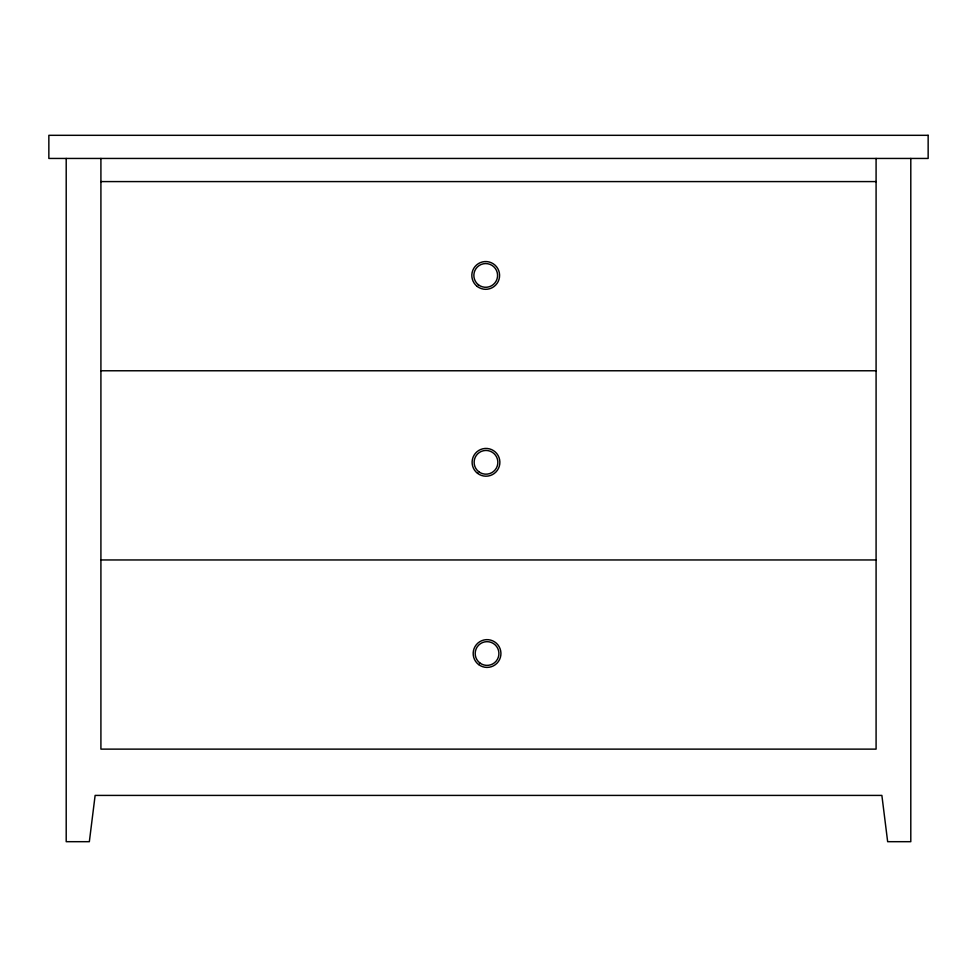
<?xml version="1.0" encoding="UTF-8"?>
<svg xmlns="http://www.w3.org/2000/svg" width="977" height="977" viewBox="0 0 977 977"><rect width="100%" height="100%" fill="white"/><g stroke="black" fill="none" stroke-linecap="round" stroke-linejoin="round"><path stroke-width="1.47" d="M100.912 181.588L876.088 181.588M100.912 370.772L876.088 370.772M100.912 559.955L876.088 559.955M910.796 158.445L910.796 841.686L887.653 841.686L881.877 795.412L95.123 795.412L89.347 841.686L66.204 841.686L66.204 158.445M876.088 158.445L876.088 749.127L100.912 749.127L100.912 158.445M928.15 135.314L48.85 135.314L48.85 158.445L928.15 158.445L928.15 135.314M477.252 286.444A13.886 13.886 0 0 0 499.467 277.248A13.886 13.886 0 0 0 480.391 262.605A13.886 13.886 0 0 0 477.252 286.444M478.486 284.844A11.871 11.871 0 0 0 497.476 276.98A11.871 11.871 0 0 0 481.16 264.474A11.871 11.871 0 0 0 478.486 284.844M478.608 664.543A13.886 13.886 0 0 0 500.822 655.335A13.886 13.886 0 0 0 481.746 640.692A13.886 13.886 0 0 0 478.608 664.543M479.829 662.943A11.871 11.871 0 0 0 498.82 655.078A11.871 11.871 0 0 0 482.516 642.561A11.871 11.871 0 0 0 479.829 662.943M477.545 473.332A13.886 13.886 0 0 0 499.76 464.124A13.886 13.886 0 0 0 480.684 449.481A13.886 13.886 0 0 0 477.545 473.332M478.767 471.732A11.871 11.871 0 0 0 497.757 463.867A11.871 11.871 0 0 0 481.453 451.35A11.871 11.871 0 0 0 478.767 471.732"/></g></svg>
